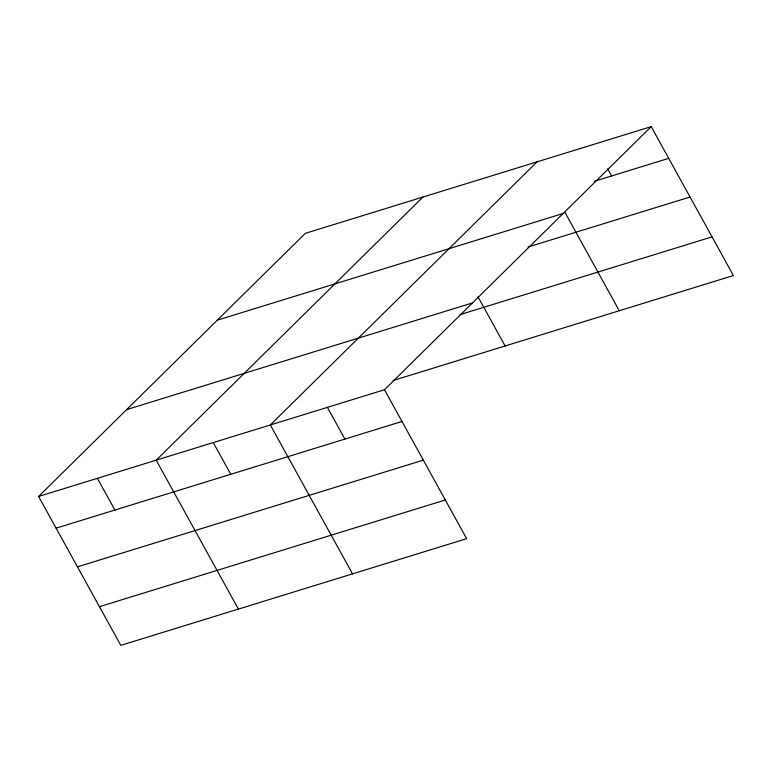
<?xml version="1.0" encoding="UTF-8"?>
<svg xmlns="http://www.w3.org/2000/svg" width="772" height="772" viewBox="0 0 772 772"><rect width="100%" height="100%" fill="white"/><g stroke="black" fill="none" stroke-linecap="round" stroke-linejoin="round"><path stroke-width="1.16" d="M651.201 126.637L384.466 389.754L466.664 538.663L120.799 645.363L38.6 496.464L305.336 233.337L651.201 126.637L733.4 275.536L393.18 380.5M422.931 197.063L156.195 460.18L238.394 609.079M537.061 161.85L270.335 424.967L352.534 573.866M594.517 181.237L668.706 158.356M217.308 320.168L563.184 213.468M527.98 247.03L690.062 197.024M126.618 409.633L472.493 302.923M460.035 314.619L712.054 236.869M38.6 496.464L384.466 389.754M56.105 528.173L401.98 421.473M77.451 566.851L423.326 460.141M99.453 606.686L445.319 499.986M607.689 168.798L611.636 175.958M564.959 212.377L619.26 310.749M477.993 296.805L505.129 345.962M327.405 407.365L344.91 439.075M213.265 442.578L230.77 474.288M97.397 478.322L114.903 510.031"/></g></svg>
